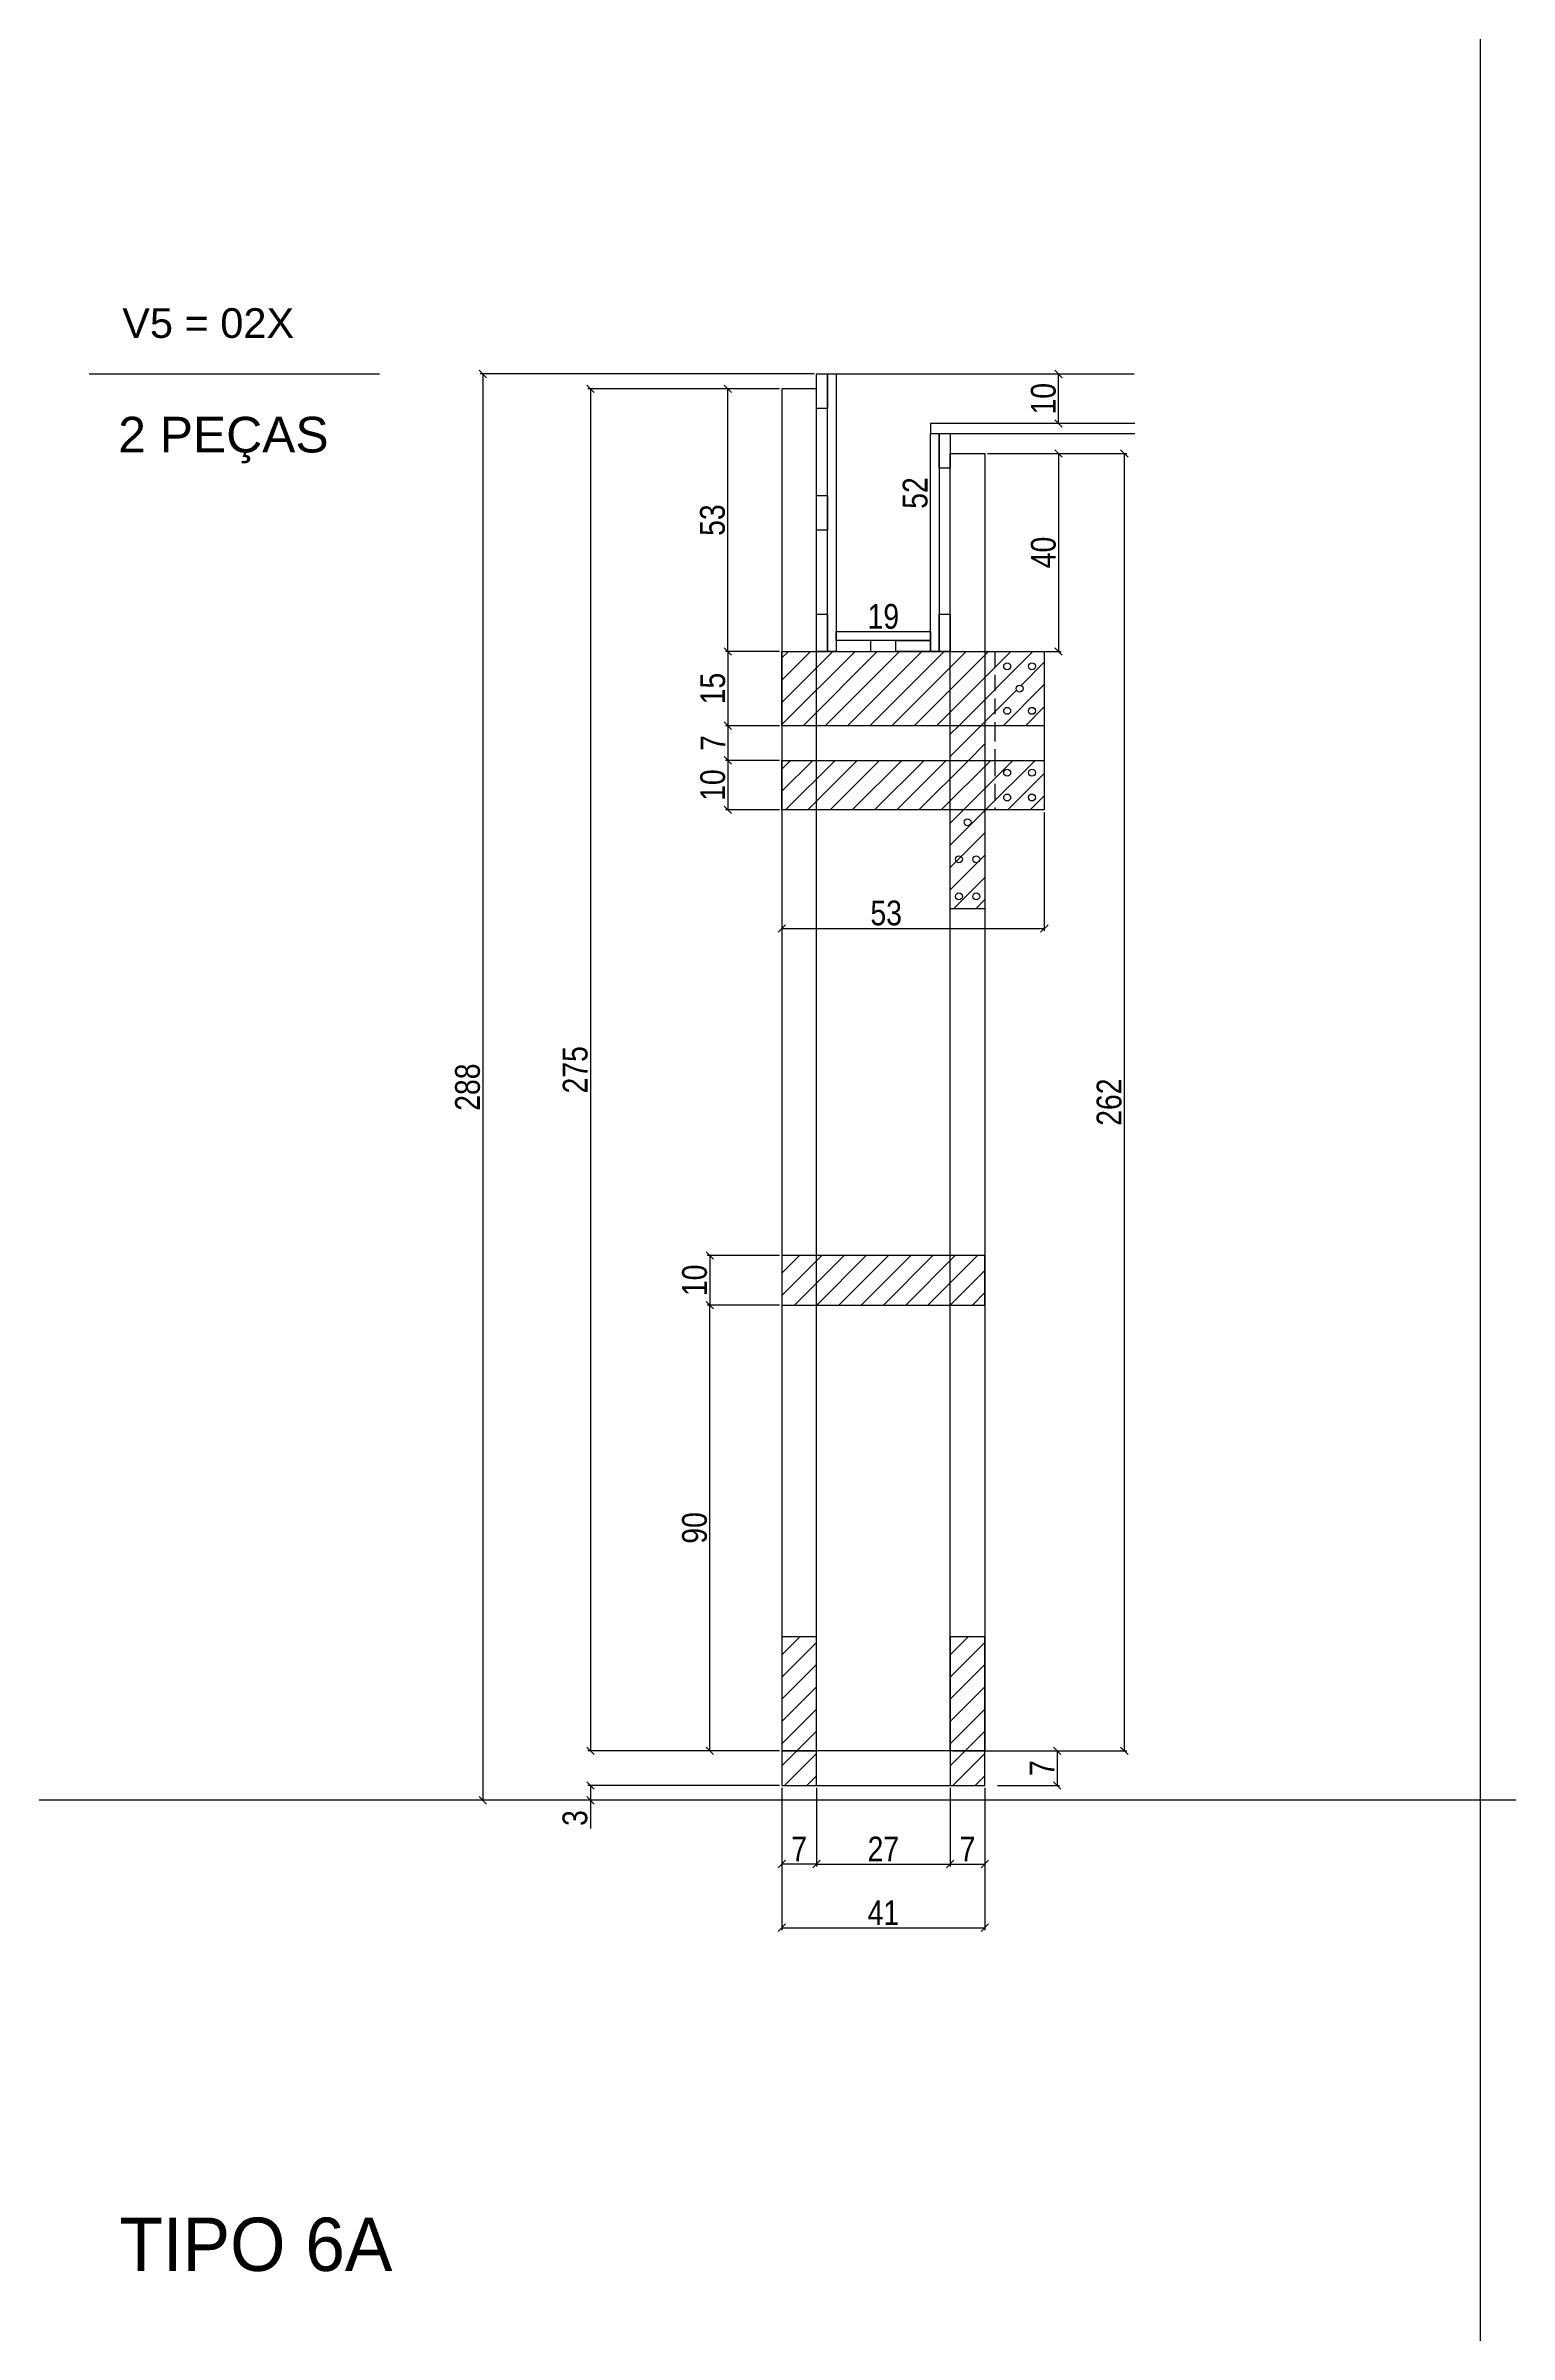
# Model space of a CAD drawing. Extents: x 16965 to 24320, y 205100 to 209880.
# Drawn here: x 18634 to 19225, y 206671 to 207596 of the extents above; entities that cross this region are included whole.
import ezdxf

# ---------------------------------------------------------------- set-up
doc = ezdxf.new("R2010")
doc.units = 0
doc.linetypes.add('DASHED2', pattern=[9.525, 6.35, -3.175])
doc.layers.get('0').update_dxf_attribs({"linetype": 'CONTINUOUS'})
doc.layers.get('DEFPOINTS').update_dxf_attribs({"linetype": 'CONTINUOUS'})
for name, color, linetype in [('COTA', 241, 'CONTINUOUS'), ('detalhes', 4, 'CONTINUOUS'), ('HACHURA', 8, 'CONTINUOUS'), ('TIRAS REESCORAMENTO', 252, 'CONTINUOUS'), ('VIGAS', 3, 'CONTINUOUS')]:
    doc.layers.add(name, color=color, linetype=linetype)
doc.styles.add('COTA TECNICA 2X', font='techl___.ttf', dxfattribs={"height": 10})
doc.styles.add('R80-50', font='arial.ttf', dxfattribs={"height": 10})
doc.styles.add('ROMAS860', font='ROMAS860.SHX', dxfattribs={"height": 8.5})
doc.dimstyles.new('SECAO', dxfattribs={"dimscale": 0.333333, "dimtxt": 5, "dimasz": 9, "dimexe": 3, "dimexo": 3, "dimgap": 3, "dimtad": 1, "dimdec": 1, "dimlfac": 0.5, "dimzin": 12, "dimdsep": 46, "dimtxsty": 'COTA TECNICA 2X', "dimblk1": 'OBLIQUE', "dimblk2": 'OBLIQUE', "dimsah": 1, "dimcen": 0.9, "dimclrd": 4, "dimclre": 4, "dimclrt": 240, "dimadec": 1, "dimazin": 3, "dimtfac": 1, "dimtdec": 1, "dimtmove": 0, "dimatfit": 3, "dimfxl": 1, "dimtolj": 1, "dimtzin": 12, "dimarcsym": 0})
pattern_1 = [(45, (-4660.637, 9027.817), (-4.49012806, 4.49012806), [])]

# ---------------------------------------------------------------- blocks, each defined once
blk = doc.blocks.new('_Oblique')
at = {"color": 0, "linetype": 'ByBlock', "lineweight": -2}
blk.add_line((-0.5, -0.5), (0.5, 0.5), dxfattribs=at)
blk = doc.blocks.new('*D2962')
at = {"layer": 'DEFPOINTS', "color": 0, "transparency": 16777216}
for p in [(18931.21, 207457.19), (18853.92, 206907.1), (18931.21, 206907.1)]:
    blk.add_point(p, dxfattribs=at)
at = {"layer": 'detalhes', "color": 4, "lineweight": -2, "transparency": 16777216}
for p, q in [((18930.21, 207457.19), (18852.92, 207457.19)), ((18853.92, 207457.19), (18853.92, 206907.1)), ((18930.21, 206907.1), (18852.92, 206907.1))]:
    blk.add_line(p, q, dxfattribs=at)
at = {"layer": 'detalhes', "color": 4, "lineweight": -2, "transparency": 16777216, "xscale": 3, "yscale": 3, "zscale": 3}
for p, rotation in [((18853.92, 207457.19), 90), ((18853.92, 206907.1), 270)]:
    blk.add_blockref('_Oblique', p, dxfattribs=dict(at, rotation=rotation))
at = {"layer": 'detalhes', "color": 240, "transparency": 16777216, "insert": (18847.81, 207182.14), "char_height": 10, "attachment_point": 5, "rotation": 90, "style": 'COTA TECNICA 2X'}
blk.add_mtext('\\A1;275', dxfattribs=at)
blk = doc.blocks.new('*D2963')
at = {"layer": 'DEFPOINTS', "color": 0, "transparency": 16777216}
for p in [(18931.21, 206893.1), (19013.21, 206893.1), (19013.21, 206835.64)]:
    blk.add_point(p, dxfattribs=at)
at = {"layer": 'detalhes', "color": 4, "lineweight": -2, "transparency": 16777216}
for p, q in [((18931.21, 206892.1), (18931.21, 206834.64)), ((19013.21, 206892.1), (19013.21, 206834.64)), ((18931.21, 206835.64), (19013.21, 206835.64))]:
    blk.add_line(p, q, dxfattribs=at)
at = {"layer": 'detalhes', "color": 4, "lineweight": -2, "transparency": 16777216, "xscale": 3, "yscale": 3, "zscale": 3, "rotation": 180}
blk.add_blockref('_Oblique', (18931.21, 206835.64), dxfattribs=at)
at = {"layer": 'detalhes', "color": 4, "lineweight": -2, "transparency": 16777216, "xscale": 3, "yscale": 3, "zscale": 3}
blk.add_blockref('_Oblique', (19013.21, 206835.64), dxfattribs=at)
at = {"layer": 'detalhes', "color": 240, "transparency": 16777216, "insert": (18972.21, 206841.71), "char_height": 10, "attachment_point": 5, "style": 'COTA TECNICA 2X'}
blk.add_mtext('\\A1;41', dxfattribs=at)
blk = doc.blocks.new('*D2964')
at = {"layer": 'DEFPOINTS', "color": 0, "transparency": 16777216}
for p in [(18945.21, 206893.1), (18999.21, 206893.1), (18999.21, 206861.36)]:
    blk.add_point(p, dxfattribs=at)
at = {"layer": 'detalhes', "color": 4, "lineweight": -2, "transparency": 16777216}
for p, q in [((18945.21, 206892.1), (18945.21, 206860.36)), ((18999.21, 206892.1), (18999.21, 206860.36)), ((18945.21, 206861.36), (18999.21, 206861.36))]:
    blk.add_line(p, q, dxfattribs=at)
at = {"layer": 'detalhes', "color": 4, "lineweight": -2, "transparency": 16777216, "xscale": 3, "yscale": 3, "zscale": 3, "rotation": 180}
blk.add_blockref('_Oblique', (18945.21, 206861.36), dxfattribs=at)
at = {"layer": 'detalhes', "color": 4, "lineweight": -2, "transparency": 16777216, "xscale": 3, "yscale": 3, "zscale": 3}
blk.add_blockref('_Oblique', (18999.21, 206861.36), dxfattribs=at)
at = {"layer": 'detalhes', "color": 240, "transparency": 16777216, "insert": (18972.21, 206867.43), "char_height": 10, "attachment_point": 5, "style": 'COTA TECNICA 2X'}
blk.add_mtext('\\A1;27', dxfattribs=at)
blk = doc.blocks.new('*D2965')
at = {"layer": 'DEFPOINTS', "color": 0, "transparency": 16777216}
for p in [(18999.21, 206861.36), (19013.21, 206861.36), (19013.21, 206861.36)]:
    blk.add_point(p, dxfattribs=at)
at = {"layer": 'detalhes', "color": 4, "lineweight": -2, "transparency": 16777216}
blk.add_line((18999.21, 206861.36), (19013.21, 206861.36), dxfattribs=at)
at = {"layer": 'detalhes', "color": 4, "lineweight": -2, "transparency": 16777216, "xscale": 3, "yscale": 3, "zscale": 3, "rotation": 180}
blk.add_blockref('_Oblique', (18999.21, 206861.36), dxfattribs=at)
at = {"layer": 'detalhes', "color": 4, "lineweight": -2, "transparency": 16777216, "xscale": 3, "yscale": 3, "zscale": 3}
blk.add_blockref('_Oblique', (19013.21, 206861.36), dxfattribs=at)
at = {"layer": 'detalhes', "color": 240, "transparency": 16777216, "insert": (19006.21, 206867.43), "char_height": 10, "attachment_point": 5, "style": 'COTA TECNICA 2X'}
blk.add_mtext('\\A1;7', dxfattribs=at)
blk = doc.blocks.new('*D2966')
at = {"layer": 'DEFPOINTS', "color": 0, "transparency": 16777216}
for p in [(18931.21, 206861.36), (18931.21, 206861.36), (18945.21, 206861.36)]:
    blk.add_point(p, dxfattribs=at)
at = {"layer": 'detalhes', "color": 4, "lineweight": -2, "transparency": 16777216}
blk.add_line((18945.21, 206861.36), (18931.21, 206861.36), dxfattribs=at)
at = {"layer": 'detalhes', "color": 4, "lineweight": -2, "transparency": 16777216, "xscale": 3, "yscale": 3, "zscale": 3, "rotation": 180}
blk.add_blockref('_Oblique', (18931.21, 206861.36), dxfattribs=at)
at = {"layer": 'detalhes', "color": 4, "lineweight": -2, "transparency": 16777216, "xscale": 3, "yscale": 3, "zscale": 3}
blk.add_blockref('_Oblique', (18945.21, 206861.36), dxfattribs=at)
at = {"layer": 'detalhes', "color": 240, "transparency": 16777216, "insert": (18938.21, 206867.43), "char_height": 10, "attachment_point": 5, "style": 'COTA TECNICA 2X'}
blk.add_mtext('\\A1;7', dxfattribs=at)
blk = doc.blocks.new('*D2967')
at = {"layer": 'DEFPOINTS', "color": 0, "transparency": 16777216}
for p in [(18931.21, 207107.11), (18902.12, 207087.11), (18931.21, 207087.11)]:
    blk.add_point(p, dxfattribs=at)
at = {"layer": 'detalhes', "color": 4, "lineweight": -2, "transparency": 16777216}
for p, q in [((18930.21, 207107.11), (18901.12, 207107.11)), ((18902.12, 207107.11), (18902.12, 207087.11)), ((18930.21, 207087.11), (18901.12, 207087.11))]:
    blk.add_line(p, q, dxfattribs=at)
at = {"layer": 'detalhes', "color": 4, "lineweight": -2, "transparency": 16777216, "xscale": 3, "yscale": 3, "zscale": 3}
for p, rotation in [((18902.12, 207107.11), 90), ((18902.12, 207087.11), 270)]:
    blk.add_blockref('_Oblique', p, dxfattribs=dict(at, rotation=rotation))
at = {"layer": 'detalhes', "color": 240, "transparency": 16777216, "insert": (18896.01, 207097.11), "char_height": 10, "attachment_point": 5, "rotation": 90, "style": 'COTA TECNICA 2X'}
blk.add_mtext('\\A1;10', dxfattribs=at)
blk = doc.blocks.new('*D2968')
at = {"layer": 'DEFPOINTS', "color": 0, "transparency": 16777216}
for p in [(18909.45, 207457.19), (18931.21, 207457.19), (18931.21, 207351.14)]:
    blk.add_point(p, dxfattribs=at)
at = {"layer": 'detalhes', "color": 4, "lineweight": -2, "transparency": 16777216}
for p, q in [((18930.21, 207457.19), (18908.45, 207457.19)), ((18909.45, 207351.14), (18909.45, 207457.19)), ((18930.21, 207351.14), (18908.45, 207351.14))]:
    blk.add_line(p, q, dxfattribs=at)
at = {"layer": 'detalhes', "color": 4, "lineweight": -2, "transparency": 16777216, "xscale": 3, "yscale": 3, "zscale": 3}
for p, rotation in [((18909.45, 207457.19), 90), ((18909.45, 207351.14), 270)]:
    blk.add_blockref('_Oblique', p, dxfattribs=dict(at, rotation=rotation))
at = {"layer": 'detalhes', "color": 240, "transparency": 16777216, "insert": (18903.23, 207404.17), "char_height": 10, "attachment_point": 5, "rotation": 90, "style": 'COTA TECNICA 2X'}
blk.add_mtext('\\A1;53', dxfattribs=at)
blk = doc.blocks.new('*D2969')
at = {"layer": 'DEFPOINTS', "color": 0, "transparency": 16777216}
for p in [(19013.21, 207431.07), (19013.21, 207351.14), (19042.97, 207351.14)]:
    blk.add_point(p, dxfattribs=at)
at = {"layer": 'detalhes', "color": 4, "lineweight": -2, "transparency": 16777216}
for p, q in [((19014.21, 207431.07), (19043.97, 207431.07)), ((19042.97, 207431.07), (19042.97, 207351.14)), ((19014.21, 207351.14), (19043.97, 207351.14))]:
    blk.add_line(p, q, dxfattribs=at)
at = {"layer": 'detalhes', "color": 4, "lineweight": -2, "transparency": 16777216, "xscale": 3, "yscale": 3, "zscale": 3}
for p, rotation in [((19042.97, 207431.07), 90), ((19042.97, 207351.14), 270)]:
    blk.add_blockref('_Oblique', p, dxfattribs=dict(at, rotation=rotation))
at = {"layer": 'detalhes', "color": 240, "transparency": 16777216, "insert": (19036.87, 207391.1), "char_height": 10, "attachment_point": 5, "rotation": 90, "style": 'COTA TECNICA 2X'}
blk.add_mtext('\\A1;40', dxfattribs=at)
blk = doc.blocks.new('*D2970')
at = {"layer": 'DEFPOINTS', "color": 0, "transparency": 16777216}
for p in [(18945.21, 207463.19), (18810.42, 206887.1), (18931.21, 206887.1)]:
    blk.add_point(p, dxfattribs=at)
at = {"layer": 'detalhes', "color": 4, "lineweight": -2, "transparency": 16777216}
for p, q in [((18944.21, 207463.19), (18809.42, 207463.19)), ((18810.42, 207463.19), (18810.42, 206887.1)), ((18930.21, 206887.1), (18809.42, 206887.1))]:
    blk.add_line(p, q, dxfattribs=at)
at = {"layer": 'detalhes', "color": 4, "lineweight": -2, "transparency": 16777216, "xscale": 3, "yscale": 3, "zscale": 3}
for p, rotation in [((18810.42, 207463.19), 90), ((18810.42, 206887.1), 270)]:
    blk.add_blockref('_Oblique', p, dxfattribs=dict(at, rotation=rotation))
at = {"layer": 'detalhes', "color": 240, "transparency": 16777216, "insert": (18804.33, 207175.14), "char_height": 10, "attachment_point": 5, "rotation": 90, "style": 'COTA TECNICA 2X'}
blk.add_mtext('\\A1;288', dxfattribs=at)
blk = doc.blocks.new('*D2971')
at = {"layer": 'DEFPOINTS', "color": 0, "transparency": 16777216}
for p in [(18931.21, 206893.1), (18853.92, 206887.1), (18931.21, 206887.1)]:
    blk.add_point(p, dxfattribs=at)
at = {"layer": 'detalhes', "color": 4, "lineweight": -2, "transparency": 16777216}
for p, q in [((18930.21, 206893.1), (18852.92, 206893.1)), ((18853.92, 206893.1), (18853.92, 206887.1)), ((18930.21, 206887.1), (18852.92, 206887.1)), ((18853.92, 206887.1), (18853.92, 206875.77))]:
    blk.add_line(p, q, dxfattribs=at)
at = {"layer": 'detalhes', "color": 4, "lineweight": -2, "transparency": 16777216, "xscale": 3, "yscale": 3, "zscale": 3}
for p, rotation in [((18853.92, 206893.1), 90), ((18853.92, 206887.1), 270)]:
    blk.add_blockref('_Oblique', p, dxfattribs=dict(at, rotation=rotation))
at = {"layer": 'detalhes', "color": 240, "transparency": 16777216, "insert": (18847.7, 206879.93), "char_height": 10, "attachment_point": 5, "rotation": 90, "style": 'COTA TECNICA 2X'}
blk.add_mtext('\\A1;3', dxfattribs=at)
blk = doc.blocks.new('*D2972')
at = {"layer": 'DEFPOINTS', "color": 0, "transparency": 16777216}
for p in [(18968.25, 207463.19), (18991.21, 207463.19), (18968.25, 207359.14)]:
    blk.add_point(p, dxfattribs=at)
at = {"layer": 'detalhes', "color": 240, "transparency": 16777216, "insert": (18985.11, 207415.11), "char_height": 10, "attachment_point": 5, "rotation": 90, "style": 'COTA TECNICA 2X'}
blk.add_mtext('\\A1;52', dxfattribs=at)
blk = doc.blocks.new('*D2973')
at = {"layer": 'DEFPOINTS', "color": 0, "transparency": 16777216}
for p in [(18953.21, 207359.14), (18991.21, 207359.14), (18991.21, 207359.14)]:
    blk.add_point(p, dxfattribs=at)
at = {"layer": 'detalhes', "color": 240, "transparency": 16777216, "insert": (18972.21, 207365.23), "char_height": 10, "attachment_point": 5, "style": 'COTA TECNICA 2X'}
blk.add_mtext('\\A1;19', dxfattribs=at)
blk = doc.blocks.new('*D2974')
at = {"layer": 'DEFPOINTS', "color": 0, "transparency": 16777216}
for p in [(18902.12, 207087.11), (18931.21, 207087.11), (18930.21, 206907.1)]:
    blk.add_point(p, dxfattribs=at)
at = {"layer": 'detalhes', "color": 4, "lineweight": -2, "transparency": 16777216}
for p, q in [((18930.21, 207087.11), (18901.12, 207087.11)), ((18902.12, 206907.1), (18902.12, 207087.11)), ((18929.21, 206907.1), (18901.12, 206907.1))]:
    blk.add_line(p, q, dxfattribs=at)
at = {"layer": 'detalhes', "color": 4, "lineweight": -2, "transparency": 16777216, "xscale": 3, "yscale": 3, "zscale": 3}
for p, rotation in [((18902.12, 207087.11), 90), ((18902.12, 206907.1), 270)]:
    blk.add_blockref('_Oblique', p, dxfattribs=dict(at, rotation=rotation))
at = {"layer": 'detalhes', "color": 240, "transparency": 16777216, "insert": (18895.98, 206997.11), "char_height": 10, "attachment_point": 5, "rotation": 90, "style": 'COTA TECNICA 2X'}
blk.add_mtext('\\A1;90', dxfattribs=at)
blk = doc.blocks.new('*D2975')
at = {"layer": 'DEFPOINTS', "color": 0, "transparency": 16777216}
for p in [(18931.21, 207311.14), (19037.21, 207287.14), (19037.21, 207239.22)]:
    blk.add_point(p, dxfattribs=at)
at = {"layer": 'detalhes', "color": 4, "lineweight": -2, "transparency": 16777216}
for p, q in [((18931.21, 207310.14), (18931.21, 207238.22)), ((19037.21, 207286.14), (19037.21, 207238.22)), ((18931.21, 207239.22), (19037.21, 207239.22))]:
    blk.add_line(p, q, dxfattribs=at)
at = {"layer": 'detalhes', "color": 4, "lineweight": -2, "transparency": 16777216, "xscale": 3, "yscale": 3, "zscale": 3, "rotation": 180}
blk.add_blockref('_Oblique', (18931.21, 207239.22), dxfattribs=at)
at = {"layer": 'detalhes', "color": 4, "lineweight": -2, "transparency": 16777216, "xscale": 3, "yscale": 3, "zscale": 3}
blk.add_blockref('_Oblique', (19037.21, 207239.22), dxfattribs=at)
at = {"layer": 'detalhes', "color": 240, "transparency": 16777216, "insert": (18973.35, 207245.44), "char_height": 10, "attachment_point": 5, "style": 'COTA TECNICA 2X'}
blk.add_mtext('\\A1;53', dxfattribs=at)
blk = doc.blocks.new('*D2976')
at = {"layer": 'DEFPOINTS', "color": 0, "transparency": 16777216}
for p in [(19042.97, 207463.19), (19042.97, 207463.19), (19042.97, 207443.19)]:
    blk.add_point(p, dxfattribs=at)
at = {"layer": 'detalhes', "color": 4, "lineweight": -2, "transparency": 16777216}
for p, q in [((19042.97, 207443.19), (19042.97, 207463.19)), ((19043.97, 207463.19), (19043.97, 207463.19)), ((19043.97, 207443.19), (19043.97, 207443.19))]:
    blk.add_line(p, q, dxfattribs=at)
at = {"layer": 'detalhes', "color": 4, "lineweight": -2, "transparency": 16777216, "xscale": 3, "yscale": 3, "zscale": 3}
for p, rotation in [((19042.97, 207463.19), 90), ((19042.97, 207443.19), 270)]:
    blk.add_blockref('_Oblique', p, dxfattribs=dict(at, rotation=rotation))
at = {"layer": 'detalhes', "color": 240, "transparency": 16777216, "insert": (19036.87, 207453.19), "char_height": 10, "attachment_point": 5, "rotation": 90, "style": 'COTA TECNICA 2X'}
blk.add_mtext('\\A1;10', dxfattribs=at)
blk = doc.blocks.new('*D2977')
at = {"layer": 'DEFPOINTS', "color": 0, "transparency": 16777216}
for p in [(19014.21, 207431.07), (19014.21, 206907.1), (19069.51, 206907.1)]:
    blk.add_point(p, dxfattribs=at)
at = {"layer": 'detalhes', "color": 4, "lineweight": -2, "transparency": 16777216}
for p, q in [((19015.21, 207431.07), (19070.51, 207431.07)), ((19069.51, 207431.07), (19069.51, 206907.1)), ((19015.21, 206907.1), (19070.51, 206907.1))]:
    blk.add_line(p, q, dxfattribs=at)
at = {"layer": 'detalhes', "color": 4, "lineweight": -2, "transparency": 16777216, "xscale": 3, "yscale": 3, "zscale": 3}
for p, rotation in [((19069.51, 207431.07), 90), ((19069.51, 206907.1), 270)]:
    blk.add_blockref('_Oblique', p, dxfattribs=dict(at, rotation=rotation))
at = {"layer": 'detalhes', "color": 240, "transparency": 16777216, "insert": (19063.41, 207169.08), "char_height": 10, "attachment_point": 5, "rotation": 90, "style": 'COTA TECNICA 2X'}
blk.add_mtext('\\A1;262', dxfattribs=at)
blk = doc.blocks.new('*D2978')
at = {"layer": 'DEFPOINTS', "color": 0, "transparency": 16777216}
for p in [(18999.21, 206907.1), (19017.27, 206893.1), (19042.36, 206893.1)]:
    blk.add_point(p, dxfattribs=at)
at = {"layer": 'detalhes', "color": 4, "lineweight": -2, "transparency": 16777216}
for p, q in [((19000.21, 206907.1), (19043.36, 206907.1)), ((19042.36, 206907.1), (19042.36, 206893.1)), ((19018.27, 206893.1), (19043.36, 206893.1))]:
    blk.add_line(p, q, dxfattribs=at)
at = {"layer": 'detalhes', "color": 4, "lineweight": -2, "transparency": 16777216, "xscale": 3, "yscale": 3, "zscale": 3}
for p, rotation in [((19042.36, 206907.1), 90), ((19042.36, 206893.1), 270)]:
    blk.add_blockref('_Oblique', p, dxfattribs=dict(at, rotation=rotation))
at = {"layer": 'detalhes', "color": 240, "transparency": 16777216, "insert": (19036.29, 206900.1), "char_height": 10, "attachment_point": 5, "rotation": 90, "style": 'COTA TECNICA 2X'}
blk.add_mtext('\\A1;7', dxfattribs=at)
blk = doc.blocks.new('*D2979')
at = {"layer": 'DEFPOINTS', "color": 0, "transparency": 16777216}
for p in [(18931.21, 207351.14), (18909.45, 207321.14), (18931.21, 207321.14)]:
    blk.add_point(p, dxfattribs=at)
at = {"layer": 'detalhes', "color": 4, "lineweight": -2, "transparency": 16777216}
for p, q in [((18930.21, 207351.14), (18908.45, 207351.14)), ((18909.45, 207351.14), (18909.45, 207321.14)), ((18930.21, 207321.14), (18908.45, 207321.14))]:
    blk.add_line(p, q, dxfattribs=at)
at = {"layer": 'detalhes', "color": 4, "lineweight": -2, "transparency": 16777216, "xscale": 3, "yscale": 3, "zscale": 3}
for p, rotation in [((18909.45, 207351.14), 90), ((18909.45, 207321.14), 270)]:
    blk.add_blockref('_Oblique', p, dxfattribs=dict(at, rotation=rotation))
at = {"layer": 'detalhes', "color": 240, "transparency": 16777216, "insert": (18903.34, 207336.14), "char_height": 10, "attachment_point": 5, "rotation": 90, "style": 'COTA TECNICA 2X'}
blk.add_mtext('\\A1;15', dxfattribs=at)
blk = doc.blocks.new('*D2980')
at = {"layer": 'DEFPOINTS', "color": 0, "transparency": 16777216}
for p in [(18931.21, 207307.14), (18909.45, 207287.14), (18931.21, 207287.14)]:
    blk.add_point(p, dxfattribs=at)
at = {"layer": 'detalhes', "color": 4, "lineweight": -2, "transparency": 16777216}
for p, q in [((18930.21, 207307.14), (18908.45, 207307.14)), ((18909.45, 207307.14), (18909.45, 207287.14)), ((18930.21, 207287.14), (18908.45, 207287.14))]:
    blk.add_line(p, q, dxfattribs=at)
at = {"layer": 'detalhes', "color": 4, "lineweight": -2, "transparency": 16777216, "xscale": 3, "yscale": 3, "zscale": 3}
for p, rotation in [((18909.45, 207307.14), 90), ((18909.45, 207287.14), 270)]:
    blk.add_blockref('_Oblique', p, dxfattribs=dict(at, rotation=rotation))
at = {"layer": 'detalhes', "color": 240, "transparency": 16777216, "insert": (18903.34, 207297.14), "char_height": 10, "attachment_point": 5, "rotation": 90, "style": 'COTA TECNICA 2X'}
blk.add_mtext('\\A1;10', dxfattribs=at)
blk = doc.blocks.new('*D2981')
at = {"layer": 'DEFPOINTS', "color": 0, "transparency": 16777216}
for p in [(18931.21, 207321.14), (18909.45, 207307.14), (18931.21, 207307.14)]:
    blk.add_point(p, dxfattribs=at)
at = {"layer": 'detalhes', "color": 4, "lineweight": -2, "transparency": 16777216}
for p, q in [((18930.21, 207321.14), (18908.45, 207321.14)), ((18909.45, 207321.14), (18909.45, 207307.14)), ((18930.21, 207307.14), (18908.45, 207307.14))]:
    blk.add_line(p, q, dxfattribs=at)
at = {"layer": 'detalhes', "color": 4, "lineweight": -2, "transparency": 16777216, "xscale": 3, "yscale": 3, "zscale": 3}
for p, rotation in [((18909.45, 207321.14), 90), ((18909.45, 207307.14), 270)]:
    blk.add_blockref('_Oblique', p, dxfattribs=dict(at, rotation=rotation))
at = {"layer": 'detalhes', "color": 240, "transparency": 16777216, "insert": (18903.37, 207314.14), "char_height": 10, "attachment_point": 5, "rotation": 90, "style": 'COTA TECNICA 2X'}
blk.add_mtext('\\A1;7', dxfattribs=at)

msp = doc.modelspace()

# ---------------------------------------------------------------- hatches: boundary and pattern name
at = {"layer": 'COTA'}
h = msp.add_hatch(dxfattribs=at)
h.set_pattern_fill('ANSI31', color=256, scale=2, style=0)
h.set_pattern_definition(pattern_1)
h.paths.add_polyline_path([(19037.21, 207351.14), (18931.21, 207351.14), (18931.21, 207321.14), (19037.21, 207321.14)])
edge = h.paths.add_edge_path(flags=16)
edge.add_arc((19022.21, 207327.14), 1.4, 0, 360)
edge = h.paths.add_edge_path(flags=16)
edge.add_arc((19027.21, 207336.14), 1.4, 0, 360)
edge = h.paths.add_edge_path(flags=16)
edge.add_arc((19022.21, 207345.14), 1.4, 0, 360)
edge = h.paths.add_edge_path(flags=16)
edge.add_arc((19032.21, 207327.14), 1.4, 0, 360)
edge = h.paths.add_edge_path(flags=16)
edge.add_arc((19032.21, 207345.14), 1.4, 0, 360)
h = msp.add_hatch(dxfattribs=at)
h.set_pattern_fill('ANSI31', color=256, scale=2, style=0)
h.set_pattern_definition(pattern_1)
h.paths.add_polyline_path([(18999.21, 207321.14), (18999.21, 207307.14), (19013.21, 207307.14), (19013.21, 207321.14)])
h = msp.add_hatch(dxfattribs=at)
h.set_pattern_fill('ANSI31', color=256, scale=2, style=0)
h.set_pattern_definition(pattern_1)
h.paths.add_polyline_path([(19037.21, 207307.14), (18931.21, 207307.14), (18931.21, 207287.14), (19037.21, 207287.14)])
edge = h.paths.add_edge_path(flags=16)
edge.add_arc((19022.21, 207302.14), 1.4, 0, 360)
edge = h.paths.add_edge_path(flags=16)
edge.add_arc((19022.21, 207292.14), 1.4, 0, 360)
edge = h.paths.add_edge_path(flags=16)
edge.add_arc((19032.21, 207302.14), 1.4, 0, 360)
edge = h.paths.add_edge_path(flags=16)
edge.add_arc((19032.21, 207292.14), 1.4, 0, 360)
h = msp.add_hatch(dxfattribs=at)
h.set_pattern_fill('ANSI31', color=256, scale=2, style=0)
h.set_pattern_definition(pattern_1)
h.paths.add_polyline_path([(18999.21, 207247.2), (19013.21, 207247.2), (19013.21, 207287.14), (18999.21, 207287.14)])
h = msp.add_hatch(dxfattribs=at)
h.set_pattern_fill('ANSI31', color=256, scale=2, style=0)
h.set_pattern_definition([(45, (-4660.637, 8985.817), (-4.49012806, 4.49012806), [])])
h.paths.add_polyline_path([(19013.21, 207107.11), (18931.21, 207107.11), (18931.21, 207087.11), (19013.21, 207087.11)])
h = msp.add_hatch(dxfattribs=at)
h.set_pattern_fill('ANSI31', color=256, scale=2, style=0)
h.set_pattern_definition([(45, (-913.0035, 201083.9064), (-4.490128, 4.490128), [])])
h.paths.add_polyline_path([(18931.21, 206893.1), (18945.21, 206893.1), (18945.21, 206953.1), (18931.21, 206953.1)])
h = msp.add_hatch(dxfattribs=at)
h.set_pattern_fill('ANSI31', color=256, scale=2, style=0)
h.set_pattern_definition([(45, (-845.0035, 201083.9064), (-4.490128, 4.490128), [])])
h.paths.add_polyline_path([(18999.21, 206893.1), (19013.21, 206893.1), (19013.21, 206953.1), (18999.21, 206953.1)])

# ---------------------------------------------------------------- linework, layer by layer
at = {"linetype": 'Continuous'}
msp.add_line((19037.21, 207321.14), (19037.21, 207307.14), dxfattribs=at)
msp.add_line((19013.21, 207247.2), (18999.21, 207247.2))
at = {"color": 217, "true_color": 0x93278f}
msp.add_lwpolyline([(19213.2, 206646.49), (18616.39, 206646.49), (18616.39, 207611.27), (19213.2, 207611.27)], close=True, dxfattribs=at)
at = {"color": 55, "true_color": 0x999b37}
msp.add_lwpolyline([(19213.2, 206646.49), (19810.01, 206646.49), (19810.01, 207611.27), (19213.2, 207611.27)], close=True, dxfattribs=at)
at = {"linetype": 'Continuous'}
for points in [[(18931.21, 206907.1), (18945.21, 206907.1), (18945.21, 207457.19), (18931.21, 207457.19)], [(19013.21, 206907.1), (18999.21, 206907.1), (18999.21, 207431.07), (19013.21, 207431.07)], [(19037.21, 207321.14), (18931.21, 207321.14), (18931.21, 207351.14), (19037.21, 207351.14)], [(19037.21, 207287.14), (18931.21, 207287.14), (18931.21, 207307.14), (19037.21, 207307.14)], [(18931.21, 206893.1), (18945.21, 206893.1), (18945.21, 206953.1), (18931.21, 206953.1)], [(18999.21, 206893.1), (19013.21, 206893.1), (19013.21, 206953.1), (18999.21, 206953.1)]]:
    msp.add_lwpolyline(points, close=True, dxfattribs=at)
for points in [[(18931.21, 207087.11), (19013.21, 207087.11), (19013.21, 207107.11), (18931.21, 207107.11), (18931.21, 207087.11)], [(18953.21, 206893.1), (19013.21, 206893.1), (19013.21, 206907.1), (18931.21, 206907.1), (18931.21, 206893.1), (18953.21, 206893.1)]]:
    msp.add_lwpolyline(points, dxfattribs=at)
for centre in [(19022.21, 207345.14), (19032.21, 207345.14), (19027.21, 207336.14), (19022.21, 207327.14), (19032.21, 207327.14), (19022.21, 207302.14), (19032.21, 207302.14), (19022.21, 207292.14), (19032.21, 207292.14), (19006.21, 207282.14), (19002.71, 207267.17), (19009.71, 207267.17), (19002.71, 207252.2), (19009.71, 207252.2)]:
    msp.add_circle(centre, 1.4)
at = {"layer": 'COTA', "linetype": 'DASHED2'}
for p, q in [((19017.21, 207351.14), (19017.21, 207321.14)), ((19017.21, 207321.14), (19017.21, 207307.14)), ((19017.21, 207307.14), (19017.21, 207287.14))]:
    msp.add_line(p, q, dxfattribs=at)
at = {"layer": 'HACHURA', "color": 7}
msp.add_line((18651.54, 207463.19), (18768.69, 207463.19), dxfattribs=at)
at = {"layer": 'TIRAS REESCORAMENTO', "linetype": 'ByBlock'}
for p, q in [((18953.21, 207463.19), (19073.56, 207463.19)), ((18991.21, 207439.19), (19073.7, 207439.19)), ((19213.2, 206887.1), (18616.39, 206887.1)), ((19810.01, 206887.1), (19213.2, 206887.1))]:
    msp.add_line(p, q, dxfattribs=at)
for points in [[(18945.21, 207463.19), (18949.61, 207463.19), (18949.61, 207449.19), (18945.21, 207449.19)], [(18994.81, 207439.19), (18999.21, 207439.19), (18999.21, 207425.19), (18994.81, 207425.19)], [(18945.21, 207414.17), (18949.61, 207414.17), (18949.61, 207400.17), (18945.21, 207400.17)], [(18945.21, 207366.14), (18949.61, 207366.14), (18949.61, 207351.14), (18945.21, 207351.14)], [(18994.81, 207366.14), (18999.21, 207366.14), (18999.21, 207351.14), (18994.81, 207351.14)], [(18991.21, 207355.54), (18953.21, 207355.54), (18953.21, 207359.14), (18991.21, 207359.14)], [(18967.18, 207351.14), (18967.18, 207355.54), (18953.21, 207355.54), (18953.21, 207351.14)], [(18977.25, 207351.14), (18977.25, 207355.54), (18991.21, 207355.54), (18991.21, 207351.14)]]:
    msp.add_lwpolyline(points, close=True, dxfattribs=at)
for points in [[(18953.21, 207351.14), (18949.61, 207351.14), (18949.61, 207463.19), (18953.21, 207463.19), (18953.21, 207351.14)], [(19073.7, 207443.19), (18991.21, 207443.19), (18991.21, 207439.19), (19073.7, 207439.19)], [(18994.81, 207351.14), (18991.21, 207351.14), (18991.21, 207439.19), (18994.81, 207439.19), (18994.81, 207351.14)]]:
    msp.add_lwpolyline(points, dxfattribs=at)

# ---------------------------------------------------------------- texts
at = {"linetype": 'Continuous', "style": 'ROMAS860'}
msp.add_text('TIPO 6A', height=21.505, dxfattribs=at).set_placement((18663.67, 206697.01))
at = {"layer": 'VIGAS', "color": 7, "attachment_point": 1, "style": 'R80-50'}
for s, width, insert, char_height in [('V5 = 02X', 124.324, (18664.84, 207489.75), 12), ('2 PEÇAS', 162.221, (18663.22, 207445.9), 14.4)]:
    msp.add_mtext_dynamic_manual_height_columns(s, width=width, gutter_width=50, heights=[0], dxfattribs=dict(at, insert=insert, char_height=char_height))

# ---------------------------------------------------------------- dimensions: what is measured, and where the dimension line sits
at = {"layer": 'detalhes', "color": 3}
for base, p1, p2, picture, middle in [((18810.42, 206887.1), (18945.21, 207463.19), (18931.21, 206887.1), '*D2970', (18804.33, 207175.14)), ((19042.97, 207463.19), (19042.97, 207443.19), (19042.97, 207463.19), '*D2976', (19036.87, 207453.19)), ((18853.92, 206907.1), (18931.21, 207457.19), (18931.21, 206907.1), '*D2962', (18847.81, 207182.14)), ((18909.45, 207457.19), (18931.21, 207351.14), (18931.21, 207457.19), '*D2968', (18903.23, 207404.17)), ((19042.97, 207351.14), (19013.21, 207431.07), (19013.21, 207351.14), '*D2969', (19036.87, 207391.1)), ((19069.51, 206907.1), (19014.21, 207431.07), (19014.21, 206907.1), '*D2977', (19063.41, 207169.08)), ((18909.45, 207321.14), (18931.21, 207351.14), (18931.21, 207321.14), '*D2979', (18903.34, 207336.14)), ((18909.45, 207307.14), (18931.21, 207321.14), (18931.21, 207307.14), '*D2981', (18903.37, 207314.14)), ((18909.45, 207287.14), (18931.21, 207307.14), (18931.21, 207287.14), '*D2980', (18903.34, 207297.14)), ((18902.12, 207087.11), (18931.21, 207107.11), (18931.21, 207087.11), '*D2967', (18896.01, 207097.11)), ((18902.12, 207087.11), (18930.21, 206907.1), (18931.21, 207087.11), '*D2974', (18895.98, 206997.11)), ((19042.36, 206893.1), (18999.21, 206907.1), (19017.27, 206893.1), '*D2978', (19036.29, 206900.1)), ((18853.92, 206887.1), (18931.21, 206893.1), (18931.21, 206887.1), '*D2971', (18847.7, 206879.93))]:
    dim = msp.add_linear_dim(base=base, p1=p1, p2=p2, angle=90, dimstyle='SECAO', dxfattribs=at)
    dim.commit()
    dim.dimension.update_dxf_attribs({"geometry": picture, "text_midpoint": middle})
dim = msp.add_linear_dim(base=(18991.21, 207463.19), p1=(18968.25, 207359.14), p2=(18968.25, 207463.19), angle=90, dimstyle='SECAO', override={"dimse1": 1, "dimse2": 1, "dimsd1": 1, "dimsd2": 1}, dxfattribs=at)
dim.commit()
dim.dimension.update_dxf_attribs({"geometry": '*D2972', "text_midpoint": (18991.21, 207415.11), "dimtype": 160})
dim = msp.add_linear_dim(base=(18991.21, 207359.14), p1=(18953.21, 207359.14), p2=(18991.21, 207359.14), dimstyle='SECAO', override={"dimse1": 1, "dimse2": 1, "dimsd1": 1, "dimsd2": 1}, dxfattribs=at)
dim.commit()
dim.dimension.update_dxf_attribs({"geometry": '*D2973', "text_midpoint": (18972.21, 207359.14), "dimtype": 160})
for base, p1, p2, picture, middle in [((19037.21, 207239.22), (18931.21, 207311.14), (19037.21, 207287.14), '*D2975', (18973.35, 207239.22)), ((19013.21, 206835.64), (18931.21, 206893.1), (19013.21, 206893.1), '*D2963', (18972.21, 206835.64)), ((18999.21, 206861.36), (18945.21, 206893.1), (18999.21, 206893.1), '*D2964', (18972.21, 206861.36)), ((19013.21, 206861.36), (18999.21, 206861.36), (19013.21, 206861.36), '*D2965', (19006.21, 206861.36))]:
    dim = msp.add_linear_dim(base=base, p1=p1, p2=p2, dimstyle='SECAO', dxfattribs=at)
    dim.commit()
    dim.dimension.update_dxf_attribs({"geometry": picture, "text_midpoint": middle, "dimtype": 160})
dim = msp.add_linear_dim(base=(18931.21, 206861.36), p1=(18945.21, 206861.36), p2=(18931.21, 206861.36), dimstyle='SECAO', dxfattribs=at)
dim.commit()
dim.dimension.update_dxf_attribs({"geometry": '*D2966', "text_midpoint": (18938.21, 206867.43)})

doc.saveas('drawing.dxf')
